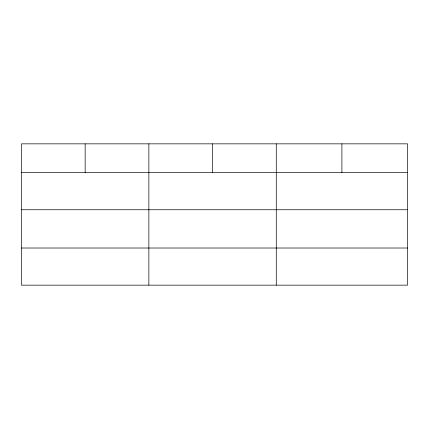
<?xml version="1.0" encoding="UTF-8"?>
<svg xmlns="http://www.w3.org/2000/svg" width="429" height="429" viewBox="0 0 429 429"><rect width="100%" height="100%" fill="white"/><g stroke="black" fill="none" stroke-linecap="round" stroke-linejoin="round"><path stroke-width="0.64" d="M407.55 209.749L407.55 143.844L21.45 143.844L21.45 285.156L407.55 285.156L407.55 209.749L21.45 209.749M21.45 172.614L407.55 172.614M21.45 248.016L407.55 248.016M341.913 143.844L341.913 172.614M276.276 143.844L276.276 285.156M212.569 143.844L212.569 172.614M148.863 143.844L148.863 285.156M85.157 143.844L85.157 172.614"/></g></svg>
